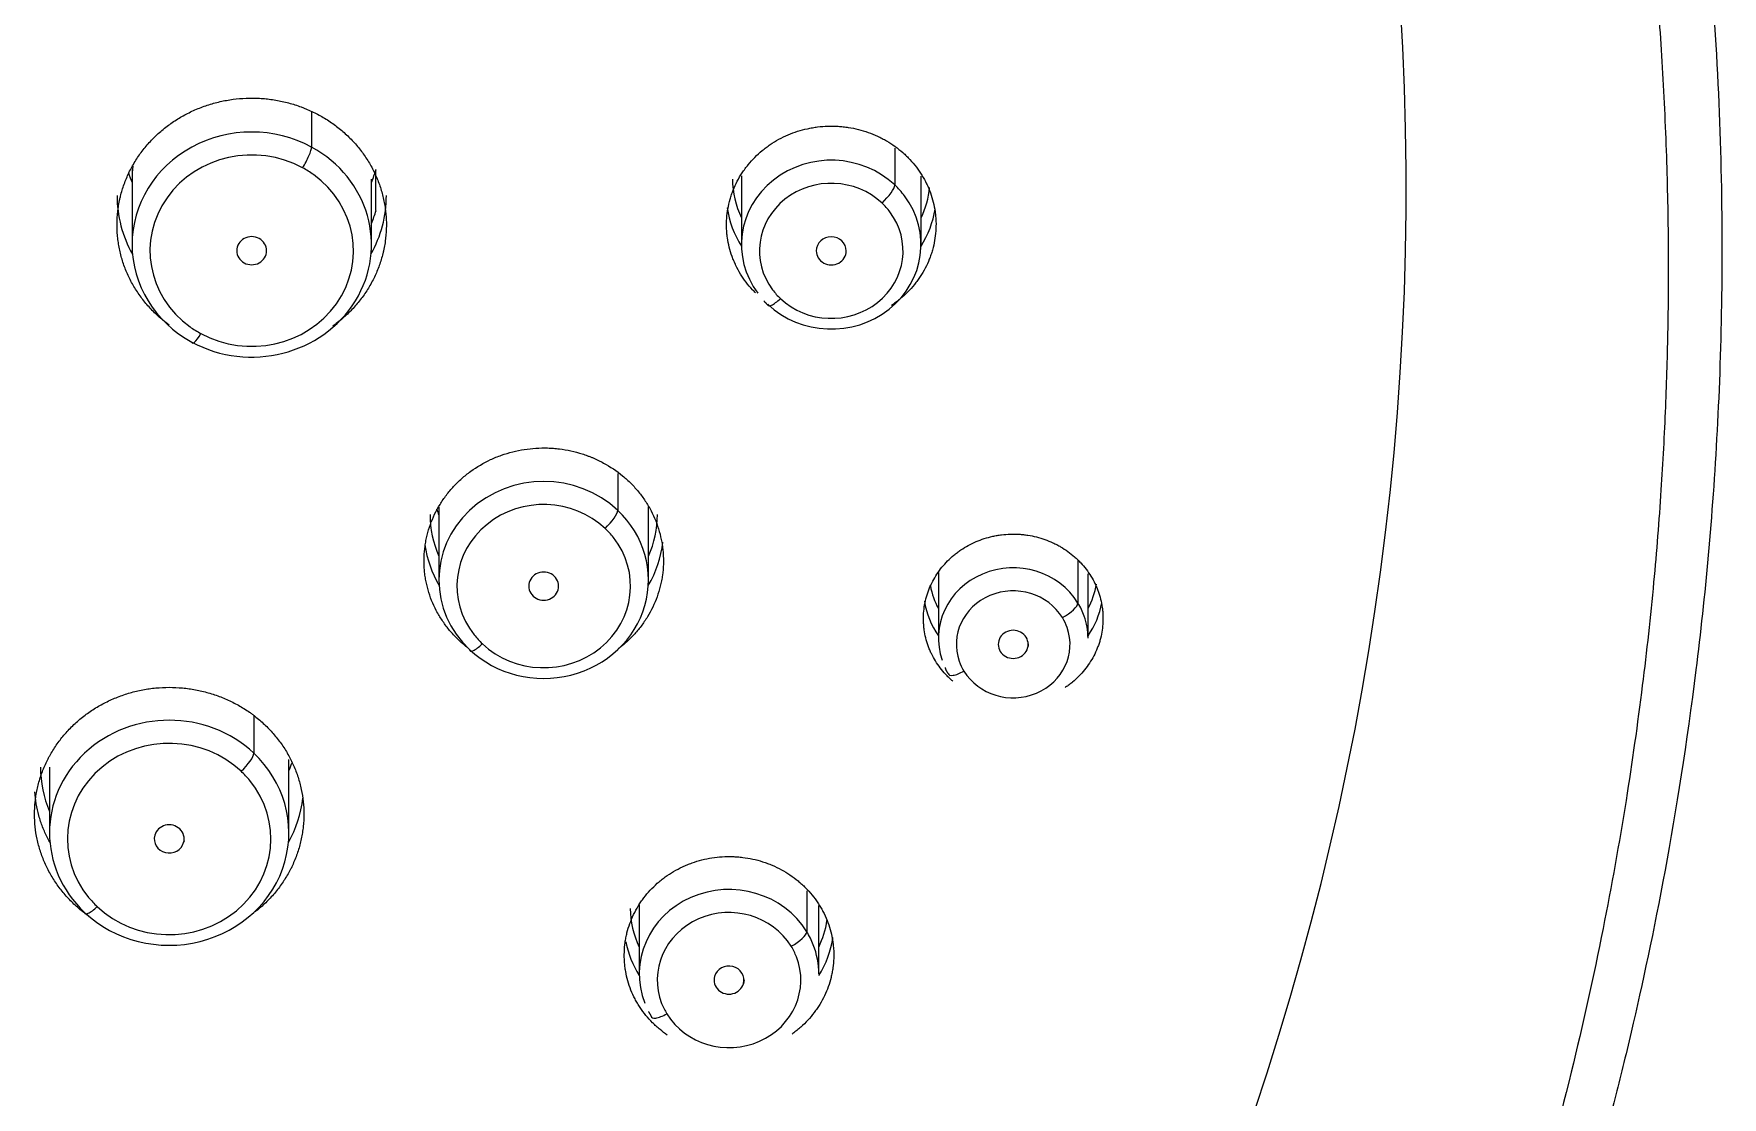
# Model space of a CAD drawing. Extents: x 3349 to 5808, y -3 to 827.
# Drawn here: x 3897.19 to 3919.75, y 517.47 to 531.68 of the extents above; entities that cross this region are included whole.
import ezdxf

# ---------------------------------------------------------------- set-up
doc = ezdxf.new("R2010")
doc.units = 0
doc.header["$LTSCALE"] = 4
doc.header["$MEASUREMENT"] = 0
doc.layers.get('0').update_dxf_attribs({"linetype": 'CONTINUOUS'})
doc.layers.add('1', color=7, linetype='CONTINUOUS')

msp = doc.modelspace()

# ---------------------------------------------------------------- linework, layer by layer
at = {"color": 7, "ltscale": 0.5}
msp.add_ellipse((3868.108, 529.628), major_axis=(-47.422, 0), ratio=0.896694, start_param=1.587359, end_param=7.826525, dxfattribs=at)
at = {"layer": '1', "color": 7, "linetype": 'Continuous', "lineweight": 13}
for p, q in [((3900.899, 530.629), (3900.899, 530.164)), ((3908.694, 530.152), (3908.694, 529.658)), ((3901.76, 529.319), (3901.76, 529.866)), ((3904.992, 525.804), (3904.992, 525.311)), ((3911.143, 524.643), (3911.143, 524.073)), ((3900.128, 522.569), (3900.128, 522.067)), ((3907.518, 520.229), (3907.518, 519.682))]:
    msp.add_line(p, q, dxfattribs=at)
at = {"layer": '1', "color": 7, "linetype": 'Continuous', "lineweight": 18}
for p, q in [((3898.499, 529.864), (3898.499, 529.737)), ((3898.499, 529.737), (3898.499, 528.862)), ((3901.699, 528.862), (3901.699, 529.737)), ((3906.645, 529.779), (3906.645, 528.861)), ((3909.045, 528.861), (3909.045, 529.774)), ((3902.602, 525.352), (3902.602, 524.381)), ((3905.402, 524.381), (3905.402, 525.36)), ((3909.277, 524.48), (3909.277, 523.603)), ((3911.277, 523.603), (3911.277, 524.461)), ((3910.477, 523.528), (3910.476, 523.497)), ((3897.396, 521.879), (3897.396, 521.004)), ((3900.596, 521.879), (3900.596, 521.982)), ((3900.596, 521.004), (3900.596, 521.879)), ((3899.195, 520.898), (3899.189, 520.873)), ((3905.279, 520.042), (3905.279, 519.118)), ((3907.679, 519.118), (3907.679, 520.031)), ((3906.679, 519.041), (3906.672, 518.987))]:
    msp.add_line(p, q, dxfattribs=at)
for centre, major_axis, ratio, start_param, end_param in [((3900.099, 528.862), (-1.6, 0), 0.939693, 4.18879, 7.330383), ((3900.099, 528.862), (-1.6, 0), 0.939693, 1.047198, 4.18879), ((3907.845, 528.861), (-1.2, 0), 0.939693, 3.926991, 6.897955), ((3900.099, 530.285), (-1.72, 0), 0.939693, 0.292005, 0.375797), ((3900.099, 530.285), (-1.72, 0), 0.939693, 2.765812, 2.879793), ((3907.845, 529.736), (1.32, 0), 0.939693, 3.141592, 3.571254), ((3900.099, 529.518), (-1.8, 0), 0.939693, 0.000016, 0.482938), ((3900.099, 529.518), (-1.8, 0), 0.939693, 2.658638, 3.141609), ((3907.845, 528.861), (-1.2, 0), 0.939693, 0.785398, 3.756362), ((3907.845, 529.736), (1.32, 0), 0.939693, 5.853474, 6.193453), ((3900.099, 529.737), (1.72, 0), 0.939693, 5.907405, 6.021386), ((3907.845, 529.517), (-1.4, 0), 0.939693, 0.125255, 0.541393), ((3907.845, 529.517), (-1.4, 0), 0.939693, 2.600199, 3.004189), ((3900.098, 528.78), (-0.2, 0), 0.939548, 3.141426, 6.283019), ((3900.098, 528.78), (-0.2, 0), 0.939548, 6.283019, 9.424612), ((3907.845, 528.778), (-0.2, 0), 0.939369, 3.141427, 6.283019), ((3907.845, 528.778), (-0.2, 0), 0.939369, 6.283019, 9.424612), ((3904.002, 524.381), (-1.4, 0), 0.939693, 3.926991, 7.068583), ((3904.002, 525.256), (1.52, 0), 0.939693, 3.141577, 3.54159), ((3904.002, 525.804), (-1.52, 0), 0.939693, 0.338392, 0.399997), ((3904.002, 524.381), (-1.4, 0), 0.939693, 0.785398, 3.926991), ((3904.002, 525.256), (1.52, 0), 0.939693, 5.883156, 6.283169), ((3904.002, 525.038), (-1.6, 0), 0.939693, 0.126439, 0.50827), ((3904.002, 525.038), (-1.6, 0), 0.939693, 2.633308, 3.041021), ((3904.001, 524.299), (-0.2, 0), 0.939554, 3.010844, 6.152437), ((3910.277, 523.603), (-1, 0), 0.939693, 3.665191, 6.602029), ((3904.001, 524.299), (-0.2, 0), 0.939554, 6.152437, 9.29403), ((3910.277, 524.479), (1.123, 0), 0.939693, 3.310404, 3.614402), ((3910.277, 524.479), (1.123, 0), 0.939693, 5.810425, 6.13828), ((3910.277, 524.26), (-1.2, 0), 0.939693, 0.145748, 0.585653), ((3910.277, 524.26), (-1.2, 0), 0.939693, 2.555936, 2.975715), ((3910.277, 523.603), (-1, 0), 0.939693, 3.141561, 3.460437), ((3910.277, 523.521), (-0.2, 0), 0.939138, 3.011788, 6.153381), ((3910.277, 523.521), (-0.2, 0), 0.939138, 6.153381, 9.294974), ((3898.996, 521.004), (-1.6, 0), 0.939693, 3.926991, 7.068583), ((3898.996, 521.004), (-1.6, 0), 0.939693, 0.785398, 3.926991), ((3898.996, 521.879), (1.72, 0), 0.939693, 3.141609, 3.517373), ((3898.996, 522.426), (-1.72, 0), 0.939693, 2.765845, 2.832948), ((3898.996, 521.66), (-1.8, 0), 0.939693, 2.658642, 3.026319), ((3898.996, 520.922), (-0.2, 0), 0.939568, 2.880243, 6.021836), ((3898.996, 520.922), (-0.2, 0), 0.939568, 6.021836, 9.163428), ((3906.479, 519.118), (-1.2, 0), 0.939693, 3.665191, 6.636155), ((3906.479, 519.994), (1.32, 0), 0.939693, 3.141576, 3.571287), ((3906.479, 519.994), (1.32, 0), 0.939693, 5.853458, 6.151762), ((3906.479, 519.775), (-1.4, 0), 0.939693, 0.175203, 0.541395), ((3906.479, 519.775), (-1.4, 0), 0.939693, 2.600235, 3.012766), ((3906.479, 519.118), (-1.2, 0), 0.939693, 3.141575, 3.494563), ((3906.478, 519.036), (-0.2, 0), 0.939412, 6.022599, 9.164192), ((3906.478, 519.036), (-0.2, 0), 0.939412, 2.881007, 6.022599)]:
    msp.add_ellipse(centre, major_axis=major_axis, ratio=ratio, start_param=start_param, end_param=end_param, dxfattribs=at)
at = {"layer": '1', "color": 7, "linetype": 'Continuous', "lineweight": 13}
for centre, major_axis, ratio, start_param, end_param in [((3900.099, 528.78), (-1.36, 0), 0.939693, 4.18879, 7.202411), ((3900.779, 529.968), (0.114, 0.211), 0.17101, 4.407039, 5.977836), ((3900.099, 529.737), (1.6, 0), 0.939693, 3.027792, 3.141593), ((3900.099, 528.78), (-1.36, 0), 0.939693, 1.047198, 4.060819), ((3900.099, 528.78), (-1.36, 0), 0.939693, 4.060819, 4.18879), ((3907.845, 528.778), (-0.96, 0), 0.939693, 3.926991, 6.897955), ((3908.524, 529.498), (0.164, 0.175), 0.241845, 4.46049, 6.031286), ((3907.845, 528.861), (-1.2, 0), 0.939693, 3.756362, 3.926991), ((3907.845, 528.778), (-0.96, 0), 0.939693, 0.785398, 3.756362), ((3907.845, 528.778), (-0.96, 0), 0.939693, 3.756362, 3.926991), ((3907.166, 528.223), (-0.164, -0.175), 0.241845, 6.031286, 7.602083), ((3907.845, 528.778), (-0.96, 0), 0.939693, 0.614769, 0.785398), ((3900.099, 528.78), (-1.36, 0), 0.939693, 0.919226, 1.047198), ((3899.419, 527.755), (-0.114, -0.211), 0.17101, 5.977836, 7.548632), ((3904.002, 524.299), (-1.16, 0), 0.939693, 3.926991, 6.92233), ((3904.822, 525.152), (0.164, 0.175), 0.241845, 4.46049, 6.031286), ((3904.002, 524.299), (-1.16, 0), 0.939693, 0.785398, 3.780737), ((3904.002, 524.299), (-1.16, 0), 0.939693, 3.780737, 3.926991), ((3910.277, 523.521), (-0.76, 0), 0.939693, 3.665191, 6.602029), ((3910.935, 523.961), (0.204, 0.126), 0.296198, 4.532374, 6.10317), ((3910.277, 523.603), (-1, 0), 0.939693, 3.460437, 3.665191), ((3910.277, 523.521), (-0.76, 0), 0.939693, 3.460437, 3.665191), ((3904.002, 524.299), (-1.16, 0), 0.939693, 0.639145, 0.785398), ((3910.277, 523.521), (-0.76, 0), 0.939693, 0.523599, 3.460437), ((3903.181, 523.61), (-0.164, -0.175), 0.241845, 6.031286, 7.602083), ((3909.619, 523.246), (-0.204, -0.126), 0.296198, 6.10317, 7.673967), ((3910.277, 523.521), (-0.76, 0), 0.939693, 0.318844, 0.523599), ((3898.996, 520.921), (-1.36, 0), 0.939693, 3.926991, 6.940612), ((3899.958, 521.907), (0.164, 0.175), 0.241845, 4.46049, 6.031286), ((3898.996, 520.921), (-1.36, 0), 0.939693, 3.799019, 3.926991), ((3898.996, 520.921), (-1.36, 0), 0.939693, 0.785398, 3.799019), ((3898.034, 520.1), (-0.164, -0.175), 0.241845, 6.031286, 7.602083), ((3898.996, 520.921), (-1.36, 0), 0.939693, 0.657426, 0.785398), ((3906.479, 519.036), (-0.96, 0), 0.939693, 3.665191, 6.636155), ((3907.31, 519.569), (0.204, 0.126), 0.296198, 4.532374, 6.10317), ((3906.479, 519.118), (-1.2, 0), 0.939693, 3.494563, 3.665191), ((3906.479, 519.036), (-0.96, 0), 0.939693, 0.523599, 3.494563), ((3906.479, 519.036), (-0.96, 0), 0.939693, 3.494563, 3.665191), ((3906.479, 519.036), (-0.96, 0), 0.939693, 0.35297, 0.523599), ((3905.647, 518.667), (-0.204, -0.126), 0.296198, 6.10317, 7.673967)]:
    msp.add_ellipse(centre, major_axis=major_axis, ratio=ratio, start_param=start_param, end_param=end_param, dxfattribs=at)
at = {"layer": '1', "color": 7, "linetype": 'Continuous', "lineweight": 18}
for points, knots in [([(3867.787, 577.688), (3869.502, 577.688), (3871.193, 577.608), (3874.515, 577.302), (3876.146, 577.076), (3879.333, 576.491), (3880.891, 576.133), (3883.922, 575.297), (3885.396, 574.821), (3888.251, 573.765), (3889.632, 573.185), (3892.297, 571.937), (3893.58, 571.269), (3896.045, 569.858), (3897.227, 569.116), (3899.488, 567.571), (3900.566, 566.768), (3902.62, 565.114), (3903.595, 564.264), (3905.444, 562.528), (3906.318, 561.642), (3907.966, 559.846), (3908.74, 558.936), (3910.192, 557.102), (3910.87, 556.178), (3912.136, 554.326), (3912.723, 553.398), (3913.812, 551.548), (3914.314, 550.625), (3915.697, 547.875), (3916.459, 546.066), (3917.71, 542.54), (3918.2, 540.822), (3918.768, 538.337), (3918.929, 537.524), (3919.204, 535.934), (3919.317, 535.158), (3919.501, 533.645), (3919.571, 532.909), (3919.677, 531.481), (3919.711, 530.788), (3919.75, 529.449), (3919.754, 528.802), (3919.737, 527.556), (3919.716, 526.955), (3919.624, 525.222), (3919.524, 524.157), (3919.281, 522.2), (3919.138, 521.309), (3918.841, 519.697), (3918.686, 518.977), (3918.463, 518.023), (3918.389, 517.726), (3918.283, 517.311), (3918.231, 517.112), (3918.173, 516.893), (3918.144, 516.787), (3918.13, 516.735), (3918.123, 516.709), (3918.119, 516.696), (3918.117, 516.689), (3918.117, 516.686), (3918.116, 516.685), (3918.116, 516.684), (3918.116, 516.683), (3918.116, 516.683), (3918.116, 516.683), (3918.116, 516.683), (3918.116, 516.683), (3917.701, 515.17), (3917.216, 513.701), (3916.135, 510.864), (3915.54, 509.496), (3914.583, 507.517), (3914.253, 506.87), (3913.574, 505.598), (3913.226, 504.974), (3912.159, 503.134), (3911.421, 501.952), (3909.922, 499.663), (3909.16, 498.559), (3907.993, 496.969), (3907.6, 496.451), (3906.805, 495.438), (3906.404, 494.943), (3905.189, 493.493), (3904.367, 492.572), (3902.713, 490.816), (3901.88, 489.982), (3900.649, 488.772), (3900.242, 488.376), (3899.437, 487.594), (3899.04, 487.208), (3897.866, 486.061), (3897.109, 485.312), (3895.654, 483.839), (3894.955, 483.115), (3893.621, 481.688), (3892.986, 480.986), (3891.784, 479.603), (3891.218, 478.922), (3890.154, 477.584), (3889.657, 476.926), (3888.73, 475.635), (3888.301, 475.001), (3887.706, 474.072), (3887.516, 473.766), (3887.242, 473.311), (3887.153, 473.161), (3887.022, 472.937), (3886.957, 472.825), (3886.883, 472.695), (3886.846, 472.63), (3886.828, 472.598), (3886.819, 472.582), (3886.814, 472.574), (3886.812, 472.57), (3886.811, 472.568), (3886.81, 472.567), (3886.81, 472.566), (3886.81, 472.566), (3886.809, 472.566), (3886.807, 472.562), (3886.781, 472.515), (3886.68, 472.335), (3886.605, 472.201), (3886.411, 471.845), (3886.292, 471.623), (3886.013, 471.086), (3885.853, 470.772), (3885.501, 470.049), (3885.308, 469.639), (3884.899, 468.722), (3884.682, 468.213), (3884.235, 467.094), (3884.006, 466.484), (3883.546, 465.157), (3883.315, 464.442), (3882.863, 462.905), (3882.642, 462.083), (3882.221, 460.335), (3882.02, 459.409), (3881.646, 457.448), (3881.473, 456.413), (3881.158, 454.235), (3881.016, 453.091), (3880.763, 450.695), (3880.653, 449.444), (3880.459, 446.838), (3880.377, 445.484), (3880.237, 442.674), (3880.178, 432.206), (3880.106, 429.948), (3880.084, 429.183), (3880.054, 428.017), (3880.044, 427.625), (3880.031, 427.032), (3880.024, 426.734), (3880.017, 426.385), (3880.013, 426.21), (3880.012, 426.123), (3880.011, 426.079), (3880.01, 426.057), (3880.01, 426.046), (3880.01, 426.04), (3880.01, 426.038), (3880.01, 426.036), (3880.01, 426.036), (3880.01, 426.035), (3880.01, 426.035), (3879.99, 425.043), (3879.97, 423.928), (3879.943, 422.074), (3879.934, 421.426), (3879.917, 420.071), (3879.909, 419.363), (3879.893, 417.887), (3879.885, 417.118), (3879.871, 415.518), (3879.864, 414.686), (3879.845, 412.095), (3879.833, 410.239), (3879.814, 406.286), (3879.807, 404.187), (3879.795, 399.741), (3879.791, 397.393), (3879.787, 393.692), (3879.786, 392.429), (3879.784, 389.84), (3879.783, 388.515), (3879.782, 384.449), (3879.782, 381.615), (3879.782, 378.658)], [0, 0, 0, 0, 0.0125, 0.0125, 0.025, 0.025, 0.0375, 0.0375, 0.05, 0.05, 0.0625, 0.0625, 0.075, 0.075, 0.0875, 0.0875, 0.1, 0.1, 0.1125, 0.1125, 0.125, 0.125, 0.1375, 0.1375, 0.15, 0.15, 0.1625, 0.1625, 0.175, 0.175, 0.2, 0.2, 0.225, 0.225, 0.2375, 0.2375, 0.25, 0.25, 0.2625, 0.2625, 0.275, 0.275, 0.2875, 0.2875, 0.3, 0.3, 0.325, 0.325, 0.35, 0.35, 0.375, 0.375, 0.3875, 0.3875, 0.39375, 0.396875, 0.398437, 0.399219, 0.399609, 0.399805, 0.399902, 0.399951, 0.399976, 0.399988, 0.399994, 0.399997, 0.399998, 0.399998, 0.4, 0.4, 0.4125, 0.4125, 0.425, 0.425, 0.43125, 0.43125, 0.4375, 0.4375, 0.45, 0.45, 0.4625, 0.4625, 0.46875, 0.46875, 0.475, 0.475, 0.4875, 0.4875, 0.5, 0.5, 0.50625, 0.50625, 0.5125, 0.5125, 0.525, 0.525, 0.5375, 0.5375, 0.55, 0.55, 0.5625, 0.5625, 0.575, 0.575, 0.5875, 0.5875, 0.59375, 0.59375, 0.596875, 0.596875, 0.598437, 0.599219, 0.599609, 0.599805, 0.599902, 0.599951, 0.599976, 0.599988, 0.599994, 0.599997, 0.599997, 0.6, 0.6, 0.6125, 0.6125, 0.625, 0.625, 0.6375, 0.6375, 0.65, 0.65, 0.6625, 0.6625, 0.675, 0.675, 0.6875, 0.6875, 0.7, 0.7, 0.7125, 0.7125, 0.725, 0.725, 0.7375, 0.7375, 0.75, 0.75, 0.7625, 0.7625, 0.775, 0.775, 0.7875, 0.7875, 0.79375, 0.79375, 0.796875, 0.796875, 0.798437, 0.799219, 0.799609, 0.799805, 0.799902, 0.799951, 0.799976, 0.799988, 0.799994, 0.799997, 0.799998, 0.799998, 0.8, 0.8, 0.825, 0.825, 0.8375, 0.8375, 0.85, 0.85, 0.8625, 0.8625, 0.875, 0.875, 0.9, 0.9, 0.925, 0.925, 0.95, 0.95, 0.9625, 0.9625, 0.975, 0.975, 1, 1, 1, 1]), ([(3899.633, 530.761), (3899.69, 530.775), (3899.806, 530.799), (3899.98, 530.818), (3900.098, 530.82), (3900.186, 530.817), (3900.216, 530.815), (3900.275, 530.811), (3900.305, 530.808), (3900.392, 530.797), (3900.508, 530.777), (3900.621, 530.747), (3900.704, 530.72), (3900.746, 530.706), (3900.787, 530.69), (3900.814, 530.679), (3900.828, 530.674), (3900.895, 530.645), (3901, 530.594), (3901.148, 530.505), (3901.24, 530.436), (3901.307, 530.381), (3901.329, 530.362), (3901.371, 530.323), (3901.392, 530.304), (3901.453, 530.243), (3901.529, 530.159), (3901.595, 530.068), (3901.642, 529.998), (3901.657, 529.974), (3901.686, 529.925), (3901.7, 529.9), (3901.739, 529.825), (3901.786, 529.724), (3901.84, 529.566), (3901.865, 529.458), (3901.879, 529.375), (3901.883, 529.348), (3901.89, 529.292), (3901.893, 529.265), (3901.899, 529.182), (3901.9, 529.071), (3901.891, 528.961), (3901.88, 528.879), (3901.875, 528.851), (3901.867, 528.81), (3901.864, 528.796), (3901.858, 528.769), (3901.842, 528.701), (3901.806, 528.581), (3901.741, 528.427), (3901.688, 528.328), (3901.643, 528.256), (3901.628, 528.232), (3901.596, 528.185), (3901.579, 528.162), (3901.528, 528.095), (3901.455, 528.008), (3901.373, 527.928), (3901.309, 527.871), (3901.287, 527.853), (3901.241, 527.817), (3901.218, 527.799), (3901.19, 527.779), (3901.185, 527.775), (3901.18, 527.771)], [0, 0, 0, 0, 0.035578, 0.071157, 0.106735, 0.106735, 0.124524, 0.124524, 0.142313, 0.142313, 0.177892, 0.21347, 0.21347, 0.231259, 0.240154, 0.240154, 0.249048, 0.249048, 0.284627, 0.320205, 0.355783, 0.355783, 0.373572, 0.373572, 0.391362, 0.391362, 0.42694, 0.462518, 0.462518, 0.480307, 0.480307, 0.498097, 0.498097, 0.533675, 0.569253, 0.604832, 0.604832, 0.622621, 0.622621, 0.64041, 0.64041, 0.675988, 0.711566, 0.711566, 0.729356, 0.729356, 0.73825, 0.73825, 0.747145, 0.782723, 0.818301, 0.85388, 0.85388, 0.871669, 0.871669, 0.889458, 0.889458, 0.925036, 0.960615, 0.960615, 0.978404, 0.978404, 0.996193, 0.996193, 1, 1, 1, 1]), ([(3898.997, 527.785), (3898.968, 527.806), (3898.94, 527.827), (3898.89, 527.869), (3898.868, 527.888), (3898.826, 527.926), (3898.805, 527.946), (3898.745, 528.007), (3898.669, 528.091), (3898.602, 528.182), (3898.555, 528.252), (3898.54, 528.276), (3898.511, 528.325), (3898.497, 528.35), (3898.458, 528.425), (3898.411, 528.526), (3898.357, 528.684), (3898.332, 528.792), (3898.318, 528.875), (3898.314, 528.902), (3898.307, 528.958), (3898.304, 528.985), (3898.299, 529.068), (3898.297, 529.179), (3898.306, 529.289), (3898.318, 529.371), (3898.322, 529.399), (3898.33, 529.44), (3898.333, 529.454), (3898.339, 529.481), (3898.355, 529.549), (3898.391, 529.669), (3898.456, 529.823), (3898.509, 529.922), (3898.554, 529.994), (3898.569, 530.018), (3898.601, 530.065), (3898.618, 530.088), (3898.669, 530.155), (3898.742, 530.242), (3898.824, 530.321), (3898.888, 530.378), (3898.91, 530.397), (3898.956, 530.433), (3898.979, 530.451), (3899.049, 530.502), (3899.145, 530.564), (3899.248, 530.618), (3899.327, 530.655), (3899.354, 530.667), (3899.408, 530.689), (3899.435, 530.699), (3899.519, 530.729), (3899.575, 530.746), (3899.633, 530.761)], [0, 0, 0, 0, 0.027474, 0.027474, 0.049577, 0.049577, 0.07168, 0.07168, 0.115885, 0.160091, 0.160091, 0.182194, 0.182194, 0.204297, 0.204297, 0.248503, 0.292708, 0.336914, 0.336914, 0.359017, 0.359017, 0.38112, 0.38112, 0.425325, 0.469531, 0.469531, 0.491634, 0.491634, 0.502686, 0.502686, 0.513737, 0.557943, 0.602148, 0.646354, 0.646354, 0.668457, 0.668457, 0.69056, 0.69056, 0.734766, 0.778971, 0.778971, 0.801074, 0.801074, 0.823177, 0.823177, 0.867383, 0.911589, 0.911589, 0.933691, 0.933691, 0.955794, 0.955794, 1, 1, 1, 1]), ([(3907.145, 530.268), (3907.225, 530.312), (3907.309, 530.347), (3907.438, 530.389), (3907.482, 530.4), (3907.549, 530.415), (3907.572, 530.42), (3907.617, 530.427), (3907.64, 530.431), (3907.754, 530.445), (3907.845, 530.448), (3907.959, 530.441), (3907.982, 530.439), (3908.028, 530.434), (3908.05, 530.431), (3908.119, 530.421), (3908.164, 530.411), (3908.296, 530.378), (3908.381, 530.348), (3908.484, 530.3), (3908.505, 530.29), (3908.545, 530.269), (3908.565, 530.258), (3908.623, 530.224), (3908.699, 530.175), (3908.768, 530.12), (3908.818, 530.076), (3908.835, 530.061), (3908.867, 530.029), (3908.882, 530.013), (3908.958, 529.932), (3909.012, 529.862), (3909.08, 529.751), (3909.101, 529.713), (3909.13, 529.653), (3909.139, 529.633), (3909.156, 529.593), (3909.164, 529.573), (3909.2, 529.471), (3909.221, 529.387), (3909.236, 529.28), (3909.239, 529.259), (3909.242, 529.216), (3909.244, 529.194), (3909.246, 529.129), (3909.245, 529.086), (3909.236, 528.958), (3909.222, 528.873), (3909.192, 528.768), (3909.185, 528.747), (3909.171, 528.706), (3909.164, 528.685), (3909.14, 528.625), (3909.103, 528.546), (3909.059, 528.471), (3909.023, 528.416), (3909.01, 528.398), (3908.984, 528.362), (3908.97, 528.344), (3908.901, 528.259), (3908.838, 528.196), (3908.752, 528.125), (3908.735, 528.111), (3908.699, 528.084), (3908.68, 528.071), (3908.656, 528.054), (3908.65, 528.05), (3908.644, 528.046)], [0, 0, 0, 0, 0.064188, 0.064188, 0.096282, 0.096282, 0.112329, 0.112329, 0.128376, 0.128376, 0.192564, 0.192564, 0.208611, 0.208611, 0.224658, 0.224658, 0.256752, 0.256752, 0.32094, 0.32094, 0.336987, 0.336987, 0.353034, 0.353034, 0.385128, 0.417222, 0.417222, 0.433269, 0.433269, 0.449316, 0.449316, 0.513504, 0.513504, 0.545597, 0.545597, 0.561644, 0.561644, 0.577691, 0.577691, 0.641879, 0.641879, 0.657926, 0.657926, 0.673973, 0.673973, 0.706067, 0.706067, 0.770255, 0.770255, 0.786302, 0.786302, 0.802349, 0.802349, 0.834443, 0.866537, 0.866537, 0.882584, 0.882584, 0.898631, 0.898631, 0.962819, 0.962819, 0.978866, 0.978866, 0.994913, 0.994913, 1, 1, 1, 1]), ([(3906.834, 528.217), (3906.82, 528.23), (3906.806, 528.244), (3906.732, 528.324), (3906.679, 528.393), (3906.61, 528.505), (3906.589, 528.543), (3906.561, 528.603), (3906.552, 528.623), (3906.535, 528.663), (3906.527, 528.683), (3906.49, 528.785), (3906.469, 528.869), (3906.454, 528.975), (3906.452, 528.997), (3906.448, 529.04), (3906.447, 529.062), (3906.445, 529.127), (3906.445, 529.17), (3906.454, 529.298), (3906.469, 529.383), (3906.499, 529.488), (3906.505, 529.509), (3906.519, 529.55), (3906.527, 529.57), (3906.551, 529.631), (3906.587, 529.71), (3906.631, 529.785), (3906.668, 529.84), (3906.68, 529.858), (3906.707, 529.894), (3906.72, 529.911), (3906.79, 529.997), (3906.852, 530.06), (3906.938, 530.131), (3906.956, 530.145), (3906.992, 530.172), (3907.01, 530.185), (3907.066, 530.223), (3907.105, 530.246), (3907.145, 530.268)], [0, 0, 0, 0, 0.023755, 0.023755, 0.132227, 0.132227, 0.186463, 0.186463, 0.213581, 0.213581, 0.240699, 0.240699, 0.34917, 0.34917, 0.376288, 0.376288, 0.403406, 0.403406, 0.457642, 0.457642, 0.566113, 0.566113, 0.593231, 0.593231, 0.620349, 0.620349, 0.674585, 0.728821, 0.728821, 0.755939, 0.755939, 0.783057, 0.783057, 0.891528, 0.891528, 0.918646, 0.918646, 0.945764, 0.945764, 1, 1, 1, 1]), ([(3902.975, 523.483), (3902.965, 523.491), (3902.956, 523.498), (3902.927, 523.522), (3902.908, 523.539), (3902.87, 523.573), (3902.852, 523.591), (3902.798, 523.645), (3902.731, 523.719), (3902.671, 523.8), (3902.63, 523.863), (3902.616, 523.884), (3902.591, 523.927), (3902.578, 523.949), (3902.52, 524.061), (3902.483, 524.152), (3902.443, 524.295), (3902.432, 524.343), (3902.419, 524.416), (3902.415, 524.441), (3902.409, 524.49), (3902.407, 524.515), (3902.398, 524.638), (3902.402, 524.736), (3902.419, 524.858), (3902.423, 524.882), (3902.43, 524.919), (3902.432, 524.931), (3902.437, 524.955), (3902.452, 525.016), (3902.47, 525.075), (3902.52, 525.215), (3902.563, 525.304), (3902.629, 525.412), (3902.642, 525.433), (3902.671, 525.475), (3902.685, 525.495), (3902.731, 525.555), (3902.796, 525.632), (3902.868, 525.703), (3902.926, 525.754), (3902.945, 525.77), (3902.986, 525.802), (3903.006, 525.818), (3903.11, 525.893), (3903.199, 525.945), (3903.316, 526), (3903.339, 526.01), (3903.388, 526.03), (3903.412, 526.039), (3903.486, 526.065), (3903.536, 526.081), (3903.588, 526.094)], [0, 0, 0, 0, 0.010257, 0.010257, 0.032752, 0.032752, 0.055246, 0.055246, 0.100234, 0.145222, 0.145222, 0.167716, 0.167716, 0.190211, 0.190211, 0.280187, 0.280187, 0.325176, 0.325176, 0.34767, 0.34767, 0.370164, 0.370164, 0.46014, 0.46014, 0.482635, 0.482635, 0.493882, 0.493882, 0.505129, 0.550117, 0.550117, 0.640094, 0.640094, 0.662588, 0.662588, 0.685082, 0.685082, 0.73007, 0.775059, 0.775059, 0.797553, 0.797553, 0.820047, 0.820047, 0.910023, 0.910023, 0.932518, 0.932518, 0.955012, 0.955012, 1, 1, 1, 1]), ([(3903.588, 526.094), (3903.69, 526.119), (3903.793, 526.135), (3903.949, 526.145), (3904.001, 526.146), (3904.08, 526.144), (3904.106, 526.142), (3904.159, 526.138), (3904.185, 526.136), (3904.315, 526.12), (3904.416, 526.097), (3904.54, 526.058), (3904.577, 526.045), (3904.613, 526.031), (3904.638, 526.022), (3904.65, 526.017), (3904.71, 525.991), (3904.756, 525.968), (3904.892, 525.895), (3904.977, 525.838), (3905.076, 525.756), (3905.095, 525.739), (3905.133, 525.705), (3905.152, 525.687), (3905.205, 525.633), (3905.273, 525.559), (3905.332, 525.478), (3905.374, 525.415), (3905.387, 525.394), (3905.413, 525.351), (3905.425, 525.329), (3905.483, 525.218), (3905.52, 525.126), (3905.56, 524.983), (3905.571, 524.935), (3905.584, 524.862), (3905.588, 524.837), (3905.594, 524.788), (3905.596, 524.764), (3905.605, 524.641), (3905.602, 524.543), (3905.585, 524.42), (3905.581, 524.396), (3905.574, 524.359), (3905.571, 524.347), (3905.566, 524.323), (3905.552, 524.262), (3905.534, 524.203), (3905.483, 524.064), (3905.441, 523.974), (3905.375, 523.866), (3905.361, 523.845), (3905.332, 523.804), (3905.318, 523.783), (3905.272, 523.723), (3905.207, 523.646), (3905.135, 523.575), (3905.077, 523.525), (3905.058, 523.508), (3905.025, 523.482), (3905.012, 523.472), (3904.999, 523.462)], [0, 0, 0, 0, 0.071908, 0.071908, 0.107861, 0.107861, 0.125838, 0.125838, 0.143815, 0.143815, 0.215723, 0.215723, 0.233699, 0.242688, 0.242688, 0.251676, 0.251676, 0.28763, 0.28763, 0.359538, 0.359538, 0.377515, 0.377515, 0.395491, 0.395491, 0.431445, 0.467399, 0.467399, 0.485376, 0.485376, 0.503353, 0.503353, 0.57526, 0.57526, 0.611214, 0.611214, 0.629191, 0.629191, 0.647168, 0.647168, 0.719075, 0.719075, 0.737052, 0.737052, 0.746041, 0.746041, 0.755029, 0.790983, 0.790983, 0.86289, 0.86289, 0.880867, 0.880867, 0.898844, 0.898844, 0.934798, 0.970752, 0.970752, 0.988728, 0.988728, 1, 1, 1, 1]), ([(3909.677, 524.843), (3909.746, 524.88), (3909.817, 524.91), (3909.928, 524.946), (3909.966, 524.956), (3910.024, 524.969), (3910.043, 524.973), (3910.082, 524.979), (3910.101, 524.982), (3910.199, 524.994), (3910.277, 524.997), (3910.375, 524.991), (3910.394, 524.989), (3910.434, 524.985), (3910.453, 524.982), (3910.512, 524.973), (3910.55, 524.966), (3910.664, 524.937), (3910.737, 524.911), (3910.825, 524.87), (3910.843, 524.862), (3910.877, 524.844), (3910.894, 524.834), (3910.944, 524.805), (3911.009, 524.763), (3911.068, 524.716), (3911.111, 524.678), (3911.125, 524.665), (3911.153, 524.638), (3911.166, 524.624), (3911.231, 524.555), (3911.277, 524.495), (3911.336, 524.399), (3911.354, 524.366), (3911.378, 524.316), (3911.386, 524.298), (3911.4, 524.264), (3911.407, 524.247), (3911.439, 524.159), (3911.457, 524.088), (3911.469, 523.996), (3911.472, 523.978), (3911.475, 523.94), (3911.476, 523.922), (3911.478, 523.866), (3911.477, 523.829), (3911.47, 523.719), (3911.457, 523.646), (3911.432, 523.556), (3911.426, 523.538), (3911.414, 523.503), (3911.407, 523.486), (3911.387, 523.434), (3911.356, 523.366), (3911.318, 523.302), (3911.276, 523.239), (3911.254, 523.208), (3911.182, 523.12), (3911.128, 523.066), (3911.055, 523.005), (3911.04, 522.993), (3911.009, 522.97), (3910.993, 522.959), (3910.975, 522.946), (3910.972, 522.945), (3910.97, 522.943)], [0, 0, 0, 0, 0.064365, 0.064365, 0.096547, 0.096547, 0.112638, 0.112638, 0.128729, 0.128729, 0.193094, 0.193094, 0.209185, 0.209185, 0.225276, 0.225276, 0.257458, 0.257458, 0.321823, 0.321823, 0.337914, 0.337914, 0.354005, 0.354005, 0.386187, 0.41837, 0.41837, 0.434461, 0.434461, 0.450552, 0.450552, 0.514916, 0.514916, 0.547099, 0.547099, 0.56319, 0.56319, 0.579281, 0.579281, 0.643646, 0.643646, 0.659737, 0.659737, 0.675828, 0.675828, 0.70801, 0.70801, 0.772375, 0.772375, 0.788466, 0.788466, 0.804557, 0.804557, 0.836739, 0.868921, 0.868921, 0.901104, 0.901104, 0.965468, 0.965468, 0.981559, 0.981559, 0.997651, 0.997651, 1, 1, 1, 1]), ([(3909.471, 523.028), (3909.467, 523.031), (3909.462, 523.035), (3909.443, 523.052), (3909.429, 523.065), (3909.402, 523.092), (3909.388, 523.105), (3909.323, 523.175), (3909.278, 523.235), (3909.219, 523.331), (3909.201, 523.363), (3909.176, 523.414), (3909.169, 523.431), (3909.154, 523.466), (3909.147, 523.483), (3909.116, 523.571), (3909.098, 523.642), (3909.085, 523.734), (3909.083, 523.752), (3909.08, 523.79), (3909.079, 523.808), (3909.077, 523.864), (3909.077, 523.901), (3909.085, 524.011), (3909.098, 524.084), (3909.123, 524.174), (3909.129, 524.191), (3909.141, 524.227), (3909.147, 524.244), (3909.168, 524.296), (3909.199, 524.364), (3909.237, 524.428), (3909.278, 524.491), (3909.301, 524.522), (3909.373, 524.61), (3909.426, 524.664), (3909.5, 524.725), (3909.515, 524.737), (3909.546, 524.76), (3909.561, 524.771), (3909.61, 524.804), (3909.643, 524.824), (3909.677, 524.843)], [0, 0, 0, 0, 0.008247, 0.008247, 0.034346, 0.034346, 0.060445, 0.060445, 0.16484, 0.16484, 0.217037, 0.217037, 0.243136, 0.243136, 0.269235, 0.269235, 0.37363, 0.37363, 0.399729, 0.399729, 0.425827, 0.425827, 0.478025, 0.478025, 0.58242, 0.58242, 0.608519, 0.608519, 0.634617, 0.634617, 0.686815, 0.739012, 0.739012, 0.79121, 0.79121, 0.895605, 0.895605, 0.921704, 0.921704, 0.947802, 0.947802, 1, 1, 1, 1]), ([(3897.927, 519.887), (3897.926, 519.887), (3897.914, 519.896), (3897.901, 519.905), (3897.877, 519.922), (3897.866, 519.931), (3897.808, 519.975), (3897.721, 520.05), (3897.603, 520.173), (3897.533, 520.262), (3897.484, 520.331), (3897.468, 520.355), (3897.437, 520.403), (3897.423, 520.427), (3897.381, 520.5), (3897.331, 520.6), (3897.291, 520.704), (3897.265, 520.784), (3897.258, 520.81), (3897.243, 520.865), (3897.237, 520.892), (3897.219, 520.974), (3897.202, 521.084), (3897.193, 521.249), (3897.199, 521.36), (3897.208, 521.443), (3897.211, 521.471), (3897.22, 521.526), (3897.225, 521.554), (3897.242, 521.635), (3897.271, 521.742), (3897.31, 521.847), (3897.344, 521.924), (3897.356, 521.949), (3897.375, 521.987), (3897.381, 522), (3897.395, 522.024), (3897.429, 522.086), (3897.497, 522.193), (3897.601, 522.326), (3897.68, 522.409), (3897.743, 522.468), (3897.765, 522.488), (3897.809, 522.525), (3897.831, 522.543), (3897.899, 522.596), (3897.993, 522.662), (3898.094, 522.719), (3898.172, 522.758), (3898.198, 522.771), (3898.252, 522.795), (3898.279, 522.806), (3898.361, 522.838), (3898.472, 522.876), (3898.585, 522.903), (3898.672, 522.919), (3898.701, 522.924), (3898.759, 522.932), (3898.789, 522.936), (3898.877, 522.944), (3898.937, 522.947), (3898.996, 522.947)], [0, 0, 0, 0, 0.000784, 0.01058, 0.01058, 0.020376, 0.020376, 0.059561, 0.098746, 0.137931, 0.137931, 0.157523, 0.157523, 0.177116, 0.177116, 0.216301, 0.255486, 0.255486, 0.275078, 0.275078, 0.294671, 0.294671, 0.333856, 0.373041, 0.412226, 0.412226, 0.431818, 0.431818, 0.451411, 0.451411, 0.490596, 0.529781, 0.529781, 0.549373, 0.549373, 0.559169, 0.559169, 0.568965, 0.60815, 0.647335, 0.68652, 0.68652, 0.706113, 0.706113, 0.725705, 0.725705, 0.76489, 0.804075, 0.804075, 0.823668, 0.823668, 0.84326, 0.84326, 0.882445, 0.92163, 0.92163, 0.941223, 0.941223, 0.960815, 0.960815, 1, 1, 1, 1]), ([(3898.996, 522.947), (3899.056, 522.947), (3899.174, 522.941), (3899.348, 522.917), (3899.462, 522.89), (3899.546, 522.866), (3899.575, 522.857), (3899.63, 522.839), (3899.658, 522.829), (3899.74, 522.797), (3899.846, 522.749), (3899.947, 522.693), (3900.02, 522.647), (3900.056, 522.623), (3900.091, 522.598), (3900.115, 522.58), (3900.127, 522.572), (3900.184, 522.527), (3900.271, 522.453), (3900.389, 522.33), (3900.459, 522.241), (3900.509, 522.172), (3900.525, 522.148), (3900.555, 522.1), (3900.57, 522.076), (3900.611, 522.003), (3900.662, 521.903), (3900.701, 521.799), (3900.727, 521.719), (3900.735, 521.693), (3900.749, 521.639), (3900.756, 521.611), (3900.773, 521.529), (3900.79, 521.419), (3900.799, 521.254), (3900.793, 521.143), (3900.785, 521.06), (3900.781, 521.032), (3900.772, 520.977), (3900.767, 520.95), (3900.75, 520.868), (3900.722, 520.761), (3900.682, 520.657), (3900.648, 520.58), (3900.637, 520.554), (3900.618, 520.516), (3900.611, 520.504), (3900.598, 520.479), (3900.564, 520.417), (3900.496, 520.31), (3900.391, 520.177), (3900.312, 520.094), (3900.249, 520.035), (3900.227, 520.015), (3900.185, 519.979), (3900.165, 519.963), (3900.144, 519.947)], [0, 0, 0, 0, 0.040066, 0.080131, 0.120197, 0.120197, 0.14023, 0.14023, 0.160263, 0.160263, 0.200329, 0.240394, 0.240394, 0.260427, 0.270444, 0.270444, 0.28046, 0.28046, 0.320526, 0.360591, 0.400657, 0.400657, 0.42069, 0.42069, 0.440723, 0.440723, 0.480789, 0.520854, 0.520854, 0.540887, 0.540887, 0.56092, 0.56092, 0.600986, 0.641051, 0.681117, 0.681117, 0.70115, 0.70115, 0.721183, 0.721183, 0.761248, 0.801314, 0.801314, 0.821347, 0.821347, 0.831363, 0.831363, 0.84138, 0.881446, 0.921511, 0.961577, 0.961577, 0.98161, 0.98161, 1, 1, 1, 1]), ([(3897.404, 520.87), (3897.392, 520.891), (3897.355, 520.96), (3897.324, 521.031), (3897.295, 521.106), (3897.286, 521.131), (3897.269, 521.182), (3897.261, 521.208), (3897.226, 521.337), (3897.207, 521.443), (3897.2, 521.55)], [0, 0, 0, 0, 0.102233, 0.326675, 0.326675, 0.438896, 0.438896, 0.551116, 0.551116, 1, 1, 1, 1]), ([(3906.116, 520.641), (3906.206, 520.664), (3906.296, 520.678), (3906.432, 520.686), (3906.478, 520.687), (3906.547, 520.685), (3906.57, 520.684), (3906.616, 520.68), (3906.639, 520.678), (3906.753, 520.664), (3906.841, 520.645), (3906.95, 520.61), (3906.971, 520.603), (3907.014, 520.587), (3907.035, 520.578), (3907.098, 520.552), (3907.139, 520.532), (3907.258, 520.467), (3907.332, 520.417), (3907.418, 520.346), (3907.436, 520.331), (3907.469, 520.301), (3907.485, 520.286), (3907.532, 520.239), (3907.591, 520.173), (3907.643, 520.103), (3907.679, 520.048), (3907.691, 520.029), (3907.713, 519.991), (3907.724, 519.972), (3907.775, 519.875), (3907.807, 519.794), (3907.842, 519.67), (3907.852, 519.628), (3907.864, 519.563), (3907.867, 519.542), (3907.872, 519.499), (3907.874, 519.477), (3907.882, 519.37), (3907.879, 519.284), (3907.864, 519.177), (3907.86, 519.155), (3907.852, 519.113), (3907.847, 519.091), (3907.832, 519.028), (3907.819, 518.987), (3907.775, 518.865), (3907.738, 518.786), (3907.68, 518.692), (3907.668, 518.673), (3907.643, 518.637), (3907.63, 518.619), (3907.59, 518.566), (3907.534, 518.499), (3907.47, 518.437), (3907.42, 518.393), (3907.403, 518.378), (3907.368, 518.35), (3907.35, 518.336), (3907.328, 518.321), (3907.324, 518.318), (3907.321, 518.315)], [0, 0, 0, 0, 0.071177, 0.071177, 0.106765, 0.106765, 0.12456, 0.12456, 0.142354, 0.142354, 0.213531, 0.213531, 0.231325, 0.231325, 0.249119, 0.249119, 0.284708, 0.284708, 0.355885, 0.355885, 0.373679, 0.373679, 0.391473, 0.391473, 0.427061, 0.46265, 0.46265, 0.480444, 0.480444, 0.498238, 0.498238, 0.569415, 0.569415, 0.605004, 0.605004, 0.622798, 0.622798, 0.640592, 0.640592, 0.711769, 0.711769, 0.729563, 0.729563, 0.747358, 0.747358, 0.782946, 0.782946, 0.854123, 0.854123, 0.871917, 0.871917, 0.889711, 0.889711, 0.9253, 0.960888, 0.960888, 0.978683, 0.978683, 0.996477, 0.996477, 1, 1, 1, 1]), ([(3905.654, 518.301), (3905.62, 518.325), (3905.588, 518.349), (3905.539, 518.39), (3905.522, 518.404), (3905.489, 518.435), (3905.472, 518.45), (3905.425, 518.497), (3905.366, 518.563), (3905.314, 518.633), (3905.278, 518.688), (3905.266, 518.707), (3905.244, 518.745), (3905.233, 518.764), (3905.182, 518.861), (3905.15, 518.942), (3905.115, 519.066), (3905.105, 519.108), (3905.094, 519.173), (3905.09, 519.194), (3905.085, 519.237), (3905.083, 519.259), (3905.076, 519.366), (3905.079, 519.452), (3905.093, 519.559), (3905.097, 519.581), (3905.105, 519.623), (3905.11, 519.645), (3905.125, 519.708), (3905.138, 519.749), (3905.182, 519.871), (3905.22, 519.95), (3905.277, 520.044), (3905.289, 520.063), (3905.314, 520.099), (3905.327, 520.117), (3905.367, 520.17), (3905.424, 520.237), (3905.487, 520.299), (3905.537, 520.343), (3905.554, 520.358), (3905.59, 520.386), (3905.608, 520.4), (3905.699, 520.466), (3905.776, 520.511), (3905.878, 520.559), (3905.899, 520.568), (3905.941, 520.585), (3905.963, 520.593), (3906.028, 520.616), (3906.072, 520.63), (3906.116, 520.641)], [0, 0, 0, 0, 0.03993, 0.03993, 0.06175, 0.06175, 0.08357, 0.08357, 0.127209, 0.170849, 0.170849, 0.192669, 0.192669, 0.214488, 0.214488, 0.301767, 0.301767, 0.345407, 0.345407, 0.367227, 0.367227, 0.389046, 0.389046, 0.476326, 0.476326, 0.498145, 0.498145, 0.519965, 0.519965, 0.563605, 0.563605, 0.650884, 0.650884, 0.672703, 0.672703, 0.694523, 0.694523, 0.738163, 0.781802, 0.781802, 0.803622, 0.803622, 0.825442, 0.825442, 0.912721, 0.912721, 0.934541, 0.934541, 0.95636, 0.95636, 1, 1, 1, 1])]:
    msp.add_open_spline(points, degree=3, knots=knots, dxfattribs=at)
at = {"layer": '1', "color": 7, "linetype": 'Continuous', "lineweight": 13}
msp.add_open_spline([(3867.787, 576.753), (3867.839, 576.753), (3867.944, 576.753), (3868.103, 576.752), (3868.262, 576.751), (3868.418, 576.75), (3868.572, 576.748), (3868.731, 576.745), (3868.896, 576.742), (3869.076, 576.738), (3869.273, 576.733), (3869.49, 576.727), (3869.728, 576.719), (3869.987, 576.709), (3870.268, 576.697), (3870.572, 576.683), (3870.903, 576.665), (3871.262, 576.643), (3871.65, 576.617), (3872.069, 576.586), (3872.522, 576.548), (3873.009, 576.504), (3873.534, 576.451), (3874.099, 576.388), (3874.708, 576.313), (3875.365, 576.226), (3876.072, 576.122), (3876.834, 575.999), (3877.656, 575.854), (3878.54, 575.684), (3879.492, 575.483), (3880.516, 575.248), (3881.615, 574.971), (3882.796, 574.646), (3884.064, 574.265), (3885.422, 573.819), (3886.87, 573.298), (3888.41, 572.692), (3890.046, 571.985), (3891.792, 571.157), (3893.662, 570.181), (3895.66, 569.029), (3897.784, 567.668), (3900.034, 566.058), (3902.409, 564.146), (3904.892, 561.871), (3907.403, 559.219), (3909.774, 556.288), (3911.836, 553.284), (3913.515, 550.406), (3914.835, 547.754), (3915.859, 545.344), (3916.652, 543.165), (3917.263, 541.197), (3917.735, 539.413), (3918.097, 537.793), (3918.372, 536.324), (3918.581, 534.986), (3918.74, 533.74), (3918.862, 532.525), (3918.954, 531.295), (3919.012, 530.061), (3919.036, 528.873), (3919.03, 527.757), (3918.998, 526.674), (3918.938, 525.542), (3918.839, 524.301), (3918.687, 522.917), (3918.468, 521.373), (3918.159, 519.649), (3917.73, 517.717), (3917.143, 515.551), (3916.354, 513.136), (3915.33, 510.51), (3914.08, 507.79), (3912.679, 505.149), (3911.238, 502.728), (3909.859, 500.585), (3908.581, 498.715), (3907.398, 497.094), (3906.296, 495.68), (3905.263, 494.432), (3904.294, 493.321), (3903.387, 492.329), (3902.537, 491.434), (3901.719, 490.602), (3900.9, 489.79), (3900.048, 488.956), (3899.133, 488.069), (3898.142, 487.106), (3897.075, 486.057), (3895.933, 484.915), (3894.71, 483.663), (3893.403, 482.278), (3892.022, 480.745), (3890.601, 479.067), (3889.197, 477.276), (3887.892, 475.442), (3886.752, 473.657), (3885.795, 471.97), (3884.974, 470.352), (3884.237, 468.727), (3883.566, 467.064), (3882.968, 465.379), (3882.437, 463.678), (3881.955, 461.916), (3881.508, 460.025), (3881.094, 457.952), (3880.717, 455.67), (3880.384, 453.151), (3880.099, 450.368), (3879.862, 447.29), (3879.675, 443.895), (3879.538, 431.207), (3879.447, 427.41), (3879.39, 423.727), (3879.354, 420.348), (3879.33, 417.295), (3879.312, 414.439), (3879.3, 411.634), (3879.291, 408.816), (3879.285, 406.009), (3879.283, 403.23), (3879.283, 400.422), (3879.285, 397.478), (3879.289, 394.309), (3879.296, 390.868), (3879.305, 387.133), (3879.317, 383.087), (3879.327, 380.227), (3879.332, 378.713), (3879.332, 378.657)], degree=3, knots=[0, 0, 0, 0, 0.000652, 0.001351, 0.002027, 0.002681, 0.003337, 0.004003, 0.0047, 0.005456, 0.006291, 0.007217, 0.008231, 0.009331, 0.010525, 0.011821, 0.013229, 0.014756, 0.016409, 0.018196, 0.020125, 0.022206, 0.024449, 0.026867, 0.029475, 0.032289, 0.035328, 0.038613, 0.042164, 0.046, 0.050143, 0.054618, 0.059453, 0.064678, 0.070327, 0.076442, 0.083041, 0.090126, 0.097747, 0.106024, 0.115093, 0.12505, 0.135948, 0.147904, 0.161128, 0.175856, 0.192149, 0.209311, 0.225825, 0.240677, 0.253868, 0.265569, 0.275924, 0.28514, 0.293416, 0.300895, 0.307628, 0.313673, 0.319253, 0.324676, 0.330244, 0.335991, 0.341447, 0.346374, 0.351136, 0.356165, 0.361752, 0.368024, 0.37503, 0.382884, 0.391747, 0.401791, 0.413192, 0.425973, 0.439671, 0.453283, 0.465884, 0.477132, 0.487063, 0.495827, 0.503618, 0.510657, 0.517089, 0.522923, 0.528213, 0.53318, 0.538088, 0.54317, 0.548617, 0.554558, 0.561003, 0.567918, 0.575388, 0.583565, 0.592466, 0.601958, 0.611845, 0.621704, 0.630856, 0.63899, 0.646527, 0.65407, 0.661791, 0.669425, 0.676878, 0.684504, 0.692688, 0.701621, 0.711397, 0.722122, 0.733928, 0.746962, 0.761371, 0.777149, 0.793696, 0.80965, 0.823969, 0.836642, 0.848461, 0.86026, 0.872292, 0.884267, 0.895929, 0.907611, 0.919945, 0.933324, 0.947874, 0.963666, 0.980768, 0.999279, 1, 1, 1, 1], dxfattribs=at)
at = {"layer": '1', "color": 7, "linetype": 'Continuous', "lineweight": 18}
for points, degree in [([(3906.944, 528.109), (3907.002, 528.048)], 1), ([(3909.366, 523.211), (3909.379, 523.162), (3909.415, 523.121)], 2), ([(3905.402, 518.617), (3905.443, 518.542)], 1)]:
    msp.add_open_spline(points, degree=degree, dxfattribs=at)

doc.saveas('drawing.dxf')
